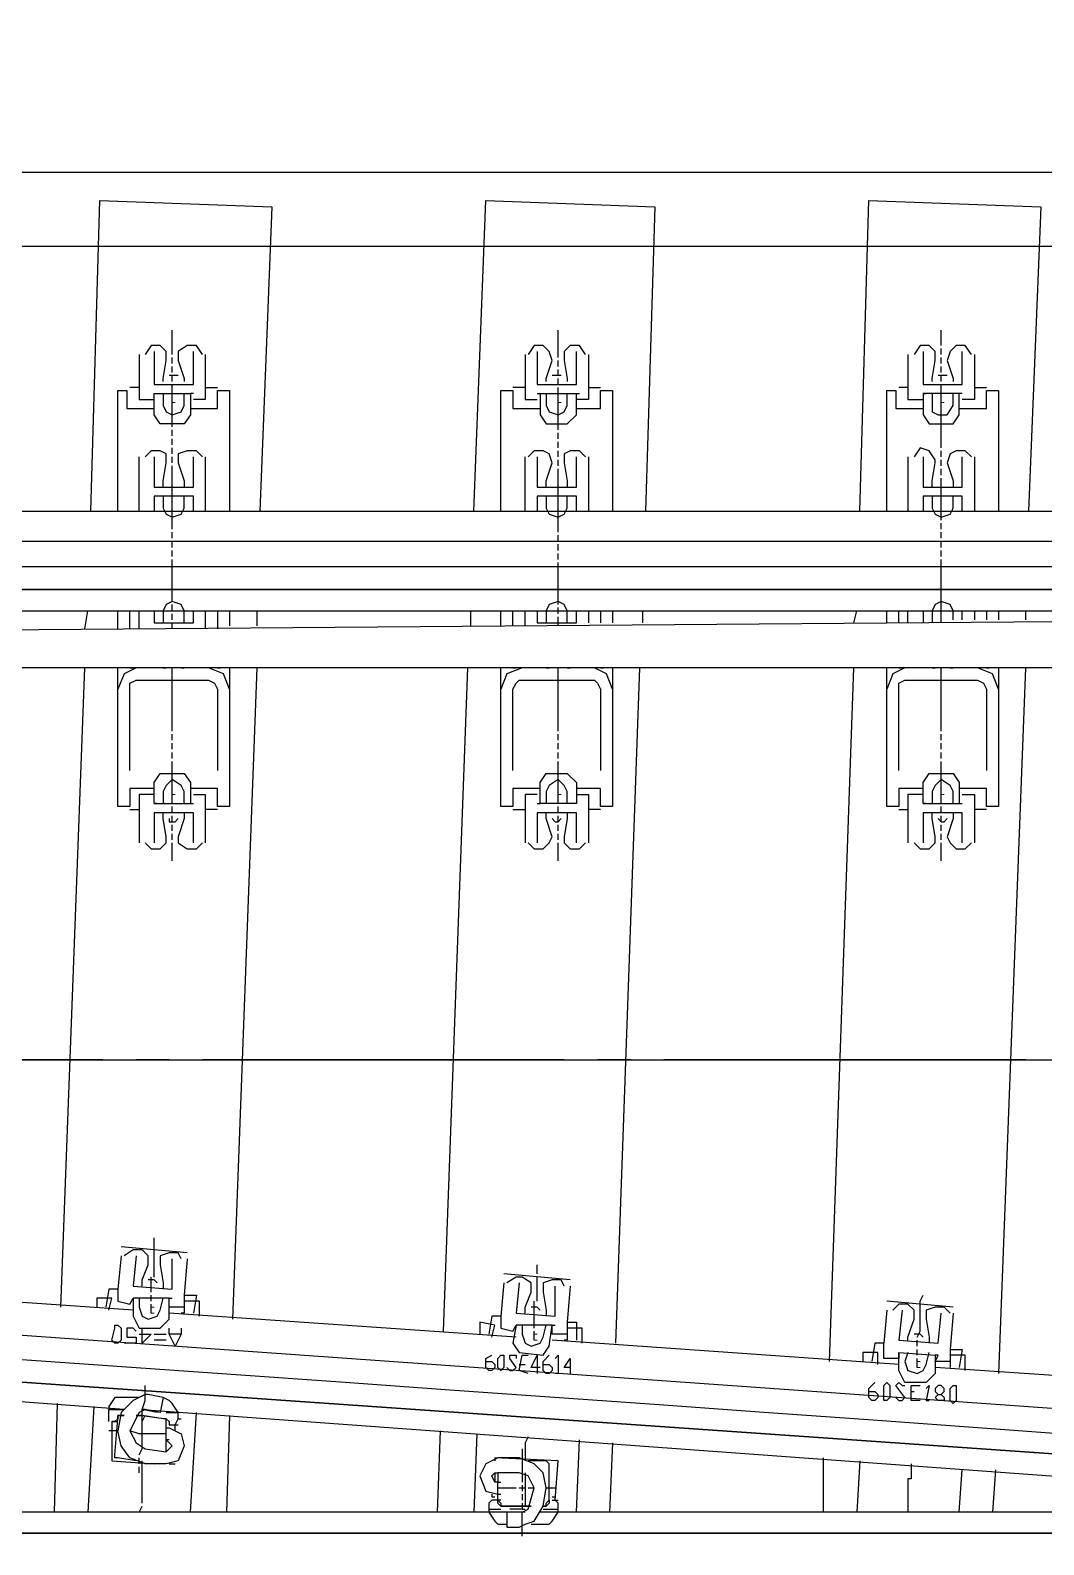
# Model space of a CAD drawing. Header units: millimetres. Extents: x -45 to 90, y -17 to 16.
# Drawn here: x 33.931 to 35.472, y -0.737 to 1.565 of the extents above; entities that cross this region are included whole.
import ezdxf

# ---------------------------------------------------------------- set-up
doc = ezdxf.new("R2010")
doc.units = ezdxf.units.MM
doc.layers.add('PDF_Geometry', color=7, linetype='Continuous')

msp = doc.modelspace()

# ---------------------------------------------------------------- linework, layer by layer
at = {"color": 5}
msp.add_line((0, 1.35), (53.4325, 1.35), dxfattribs=at)
at = {"color": 2}
for p, q in [((0, 0.75), (53.4325, 0.75)), ((0, 0), (53.4325, 0)), ((0, 0), (42.783, 0))]:
    msp.add_line(p, q, dxfattribs=at)
at = {"color": 6}
msp.add_lwpolyline([(29.1661, -1.3506), (29.1986, 0.45), (32.6939, 0.2287), (32.6939, 1.2372), (41.2932, 1.2372), (41.2932, 0), (45.2746, 0), (45.1993, -2.1005), (41.2248, -1.7678), (41.1144, -3.1159), (32.554, -2.4665), (32.6324, -1.35)], close=True, dxfattribs=at)
at = {"color": 2}
for radius in [500.8082, 500.0582]:
    msp.add_arc((-0.8299, -500.0575), radius, 85.235272, 89.904911, dxfattribs=at)
at = {"layer": 'PDF_Geometry', "lineweight": 25}
for points in [[(32.6618, -0.7197), (35.504, -0.7197), (32.6618, -0.7197), (32.6023, -0.7197), (32.6023, 1.7282)], [(34.0233, 0.8343), (34.0371, 1.3065), (34.2984, 1.2973), (34.28, 0.8343)], [(34.6055, 0.8343), (34.6239, 1.3065), (34.8806, 1.2973), (34.8668, 0.8343)], [(35.1923, 0.8343), (35.206, 1.3065), (35.4673, 1.2973), (35.449, 0.8343)], [(34.1471, 1.0727), (34.1471, 1.0864), (34.1471, 1.1002), (34.1471, 1.1094)], [(34.7339, 1.0681), (34.7339, 1.0819), (34.7339, 1.0956), (34.7339, 1.1094)], [(35.3161, 1.0864), (35.3161, 1.0956), (35.3161, 1.1002), (35.3161, 1.1094)], [(34.1334, 1.0314), (34.1334, 1.036), (34.1379, 1.0635), (34.1379, 1.0773), (34.1288, 1.0864), (34.115, 1.0864), (34.1058, 1.0727)], [(34.1929, 1.0727), (34.1838, 1.0864), (34.17, 1.0864), (34.1563, 1.0773), (34.1563, 1.0635), (34.1654, 1.036), (34.1654, 1.0314)], [(34.7155, 1.0314), (34.7155, 1.036), (34.7247, 1.0635), (34.7201, 1.0773), (34.711, 1.0864), (34.6972, 1.0864), (34.688, 1.0727)], [(34.7751, 1.0727), (34.766, 1.0864), (34.7522, 1.0864), (34.743, 1.0773), (34.743, 1.0635), (34.7476, 1.036), (34.7476, 1.0314)], [(35.3023, 1.0314), (35.3023, 1.036), (35.3069, 1.0635), (35.3069, 1.0773), (35.2977, 1.0864), (35.284, 1.0864), (35.2748, 1.0727)], [(35.3619, 1.0727), (35.3527, 1.0864), (35.339, 1.0864), (35.3298, 1.0773), (35.3252, 1.0635), (35.3344, 1.036), (35.3344, 1.0314)], [(34.0967, 1.0727), (34.0967, 1.0223), (34.0827, 1.0223)], [(34.1196, 1.0773), (34.1196, 1.0268), (34.1792, 1.0268), (34.1792, 1.0773)], [(34.1471, 1.0589), (34.1471, 1.0681)], [(34.1973, 1.0727), (34.1973, 1.0223), (34.2159, 1.0223)], [(34.6834, 1.0727), (34.6834, 1.0223), (34.6651, 1.0223)], [(34.7018, 1.0773), (34.7018, 1.0268), (34.7614, 1.0268), (34.7614, 1.0773)], [(34.7339, 1.0545), (34.7339, 1.0635)], [(34.7797, 1.0727), (34.7797, 1.0223), (34.798, 1.0223)], [(35.2656, 1.0727), (35.2656, 1.0223), (35.2519, 1.0223)], [(35.2885, 1.0773), (35.2885, 1.0268), (35.3115, 1.0268), (35.3481, 1.0268), (35.3481, 1.0773)], [(35.3161, 1.0727), (35.3161, 1.0819)], [(35.3161, 1.0589), (35.3161, 1.0681)], [(35.3665, 1.0727), (35.3665, 1.0223), (35.3848, 1.0223)], [(34.1563, 1.0406), (34.1517, 1.0406), (34.1425, 1.0406)], [(34.1471, 1.0452), (34.1471, 1.0545)], [(34.1471, 1.0314), (34.1471, 1.0406)], [(34.7385, 1.0406), (34.7339, 1.0406), (34.7293, 1.0406), (34.7247, 1.0406)], [(34.7339, 1.0406), (34.7339, 1.0498)], [(35.3252, 1.0406), (35.3206, 1.0406), (35.3115, 1.0406)], [(35.3161, 1.0452), (35.3161, 1.0545)], [(35.3161, 1.0314), (35.3161, 1.0406)], [(34.0646, 0.8343), (34.0646, 1.0177), (34.0783, 1.0177), (34.0783, 0.9902), (34.1196, 0.9902)], [(34.0967, 1.0223), (34.0967, 1.0039), (34.1196, 1.0039)], [(34.1471, 0.9627), (34.1471, 0.9718), (34.1471, 0.9764), (34.1471, 0.9856), (34.1471, 0.9902), (34.1471, 0.9993), (34.1471, 1.0039), (34.1471, 1.0131), (34.1471, 1.0177), (34.1471, 1.0268)], [(34.1746, 0.9902), (34.2159, 0.9902), (34.2159, 1.0177), (34.2342, 1.0177), (34.2342, 0.8343)], [(34.1973, 1.0223), (34.1973, 1.0039), (34.1792, 1.0039)], [(34.6468, 0.8343), (34.6468, 1.0177), (34.6651, 1.0177), (34.6651, 0.9902), (34.7064, 0.9902)], [(34.6834, 1.0223), (34.6834, 1.0039), (34.7018, 1.0039)], [(34.7339, 1.0268), (34.7339, 1.036)], [(34.7339, 0.9581), (34.7339, 0.9672), (34.7339, 0.9718), (34.7339, 0.981), (34.7339, 0.9856), (34.7339, 0.9948), (34.7339, 0.9993), (34.7339, 1.0085), (34.7339, 1.0131), (34.7339, 1.0223)], [(34.7797, 1.0223), (34.7797, 1.0039), (34.7614, 1.0039)], [(34.7614, 0.9902), (34.798, 0.9902), (34.798, 1.0177), (34.8118, 1.0177), (34.8164, 1.0177), (34.8164, 0.9077), (34.8164, 0.8343)], [(35.2335, 0.8343), (35.2335, 0.9122), (35.2335, 1.0177), (35.2473, 1.0177), (35.2473, 0.9902), (35.2885, 0.9902)], [(35.2656, 1.0223), (35.2656, 1.0039), (35.2885, 1.0039)], [(35.3161, 0.9306), (35.3161, 0.9443), (35.3161, 0.9581), (35.3161, 0.9718), (35.3161, 0.9856), (35.3161, 0.9993), (35.3161, 1.0131), (35.3161, 1.0268)], [(35.3434, 0.9902), (35.3848, 0.9902), (35.3848, 1.0177), (35.4032, 1.0177), (35.4032, 0.8343)], [(35.3665, 1.0223), (35.3665, 1.0039), (35.3481, 1.0039)], [(34.1792, 1.0131), (34.1746, 1.0131), (34.1746, 0.981), (34.1654, 0.9672), (34.1288, 0.9672), (34.1196, 0.981), (34.1196, 1.0131), (34.1746, 1.0131)], [(34.1334, 1.0131), (34.1334, 0.9948), (34.1379, 0.9856), (34.1471, 0.981), (34.1609, 0.9856), (34.1654, 0.9948), (34.1654, 1.0131)], [(34.7018, 1.0131), (34.7064, 1.0131), (34.7614, 1.0131)], [(34.7064, 1.0131), (34.7064, 0.981), (34.7155, 0.9672), (34.7476, 0.9672), (34.7614, 0.981), (34.7614, 1.0131), (34.766, 1.0131)], [(34.7155, 1.0131), (34.7155, 0.9948), (34.7201, 0.9856), (34.7339, 0.981), (34.743, 0.9856), (34.7476, 0.9948), (34.7476, 1.0131)], [(35.3481, 1.0131), (35.3434, 1.0131), (35.3115, 1.0131), (35.2885, 1.0131), (35.2885, 0.981), (35.2977, 0.9672), (35.3115, 0.9672), (35.3344, 0.9672), (35.3434, 0.981), (35.3434, 1.0131)], [(35.2885, 1.0131), (35.2931, 1.0131)], [(35.3023, 1.0131), (35.3023, 0.9948), (35.3023, 0.9856), (35.3115, 0.981), (35.3252, 0.981), (35.3344, 0.9948), (35.3344, 1.0131)], [(34.1471, 0.9489), (34.1471, 0.9581)], [(34.1471, 0.9352), (34.1471, 0.9443)], [(34.7339, 0.9443), (34.7339, 0.9535)], [(34.1334, 0.871), (34.1334, 0.8802), (34.1379, 0.9077), (34.1379, 0.9214), (34.1288, 0.926), (34.115, 0.926), (34.1058, 0.9168)], [(34.1471, 0.9214), (34.1471, 0.9306)], [(34.1929, 0.9168), (34.1838, 0.926), (34.17, 0.926), (34.1563, 0.9214), (34.1563, 0.9077), (34.1654, 0.8802), (34.1654, 0.871)], [(34.7155, 0.871), (34.7155, 0.8802), (34.7247, 0.9077), (34.7201, 0.9214), (34.711, 0.926), (34.6972, 0.926), (34.688, 0.9168)], [(34.7339, 0.9306), (34.7339, 0.9399)], [(34.7339, 0.9168), (34.7339, 0.926)], [(34.7751, 0.9168), (34.766, 0.926), (34.7522, 0.926), (34.743, 0.9214), (34.743, 0.9077), (34.7476, 0.8802), (34.7476, 0.871)], [(35.3023, 0.871), (35.3023, 0.8802), (35.3069, 0.9077), (35.3069, 0.9122), (35.2977, 0.926), (35.284, 0.9306), (35.2748, 0.9168)], [(35.3161, 0.9168), (35.3161, 0.926)], [(35.3619, 0.9168), (35.3527, 0.926), (35.339, 0.926), (35.3298, 0.9214), (35.3252, 0.9077), (35.3344, 0.8802), (35.3344, 0.871)], [(34.0967, 0.8343), (34.0967, 0.9168)], [(34.1196, 0.9168), (34.1196, 0.871), (34.1792, 0.871), (34.1792, 0.9168)], [(34.1471, 0.9077), (34.1471, 0.9168)], [(34.1471, 0.8068), (34.1471, 0.8206), (34.1471, 0.8343), (34.1471, 0.8481), (34.1471, 0.8618), (34.1471, 0.8756), (34.1471, 0.8893), (34.1471, 0.9031)], [(34.1973, 0.9168), (34.1973, 0.8343)], [(34.6834, 0.8343), (34.6834, 0.9168)], [(34.7018, 0.9168), (34.7018, 0.871), (34.7614, 0.871), (34.7614, 0.9168)], [(34.7339, 0.9031), (34.7339, 0.9122)], [(34.7339, 0.8022), (34.7339, 0.816), (34.7339, 0.8297), (34.7339, 0.8435), (34.7339, 0.8572), (34.7339, 0.871), (34.7339, 0.8847), (34.7339, 0.8985)], [(34.7797, 0.9168), (34.7797, 0.8343)], [(35.2656, 0.9168), (35.2656, 0.9122), (35.2656, 0.8343)], [(35.2885, 0.9168), (35.2885, 0.9122), (35.2885, 0.871), (35.3481, 0.871), (35.3481, 0.9168)], [(35.3161, 0.9031), (35.3161, 0.9122)], [(35.3161, 0.8893), (35.3161, 0.8985)], [(35.3665, 0.9168), (35.3665, 0.8343)], [(35.3161, 0.8206), (35.3161, 0.8297), (35.3161, 0.8343), (35.3161, 0.8435), (35.3161, 0.8481), (35.3161, 0.8572), (35.3161, 0.8618), (35.3161, 0.871), (35.3161, 0.8756), (35.3161, 0.8847)], [(34.1792, 0.8343), (34.1792, 0.8572), (34.1196, 0.8572), (34.1196, 0.8343)], [(34.1334, 0.8572), (34.1334, 0.8389), (34.1379, 0.8297), (34.1471, 0.8253), (34.1609, 0.8297), (34.1654, 0.8389), (34.1654, 0.8572)], [(34.7614, 0.8343), (34.7614, 0.8572), (34.7018, 0.8572), (34.7018, 0.8343)], [(34.7155, 0.8572), (34.7155, 0.8389), (34.7201, 0.8297), (34.7339, 0.8253), (34.743, 0.8297), (34.7476, 0.8389), (34.7476, 0.8572)], [(35.3481, 0.8343), (35.3481, 0.8572), (35.2885, 0.8572), (35.2885, 0.8343)], [(35.3023, 0.8572), (35.3023, 0.8389), (35.3069, 0.8297), (35.3161, 0.8253), (35.3298, 0.8297), (35.3344, 0.8389), (35.3344, 0.8572)], [(32.9873, 0.8343), (40.7849, 0.8343), (41.0966, 0.8343)], [(35.3161, 0.8068), (35.3161, 0.816)], [(32.5931, 0.7151), (18.6069, 0.7151), (18.6069, 0.7885), (32.5931, 0.7885), (32.6527, 0.7885), (32.7123, 0.7885), (40.7849, 0.7885), (41.9722, 0.7885)], [(34.1471, 0.7931), (34.1471, 0.8022)], [(34.1471, 0.7793), (34.1471, 0.7885)], [(34.7339, 0.7885), (34.7339, 0.7976)], [(34.7339, 0.7747), (34.7339, 0.7839)], [(35.3161, 0.7931), (35.3161, 0.8022)], [(35.3161, 0.7793), (35.3161, 0.7885)], [(34.1471, 0.7655), (34.1471, 0.7747)], [(34.1471, 0.6968), (34.1471, 0.706), (34.1471, 0.7107), (34.1471, 0.7197), (34.1471, 0.7243), (34.1471, 0.7335), (34.1471, 0.738), (34.1471, 0.7472), (34.1471, 0.7518), (34.1471, 0.761)], [(34.7339, 0.761), (34.7339, 0.7701)], [(35.3161, 0.7655), (35.3161, 0.7747)], [(35.3161, 0.6647), (35.3161, 0.6784), (35.3161, 0.6922), (35.3161, 0.706), (35.3161, 0.7197), (35.3161, 0.7335), (35.3161, 0.7472), (35.3161, 0.761)], [(34.7339, 0.6922), (34.7339, 0.7014), (34.7339, 0.706), (34.7339, 0.7151), (34.7339, 0.7197), (34.7339, 0.7289), (34.7339, 0.7335), (34.7339, 0.7426), (34.7339, 0.7472), (34.7339, 0.7564)], [(34.1654, 0.6647), (34.1654, 0.683), (34.1609, 0.6922), (34.1471, 0.6968), (34.1379, 0.6922), (34.1334, 0.683), (34.1334, 0.6647)], [(34.1471, 0.683), (34.1471, 0.6922)], [(34.7476, 0.6647), (34.7476, 0.683), (34.743, 0.6922), (34.7339, 0.6968), (34.7201, 0.6922), (34.7155, 0.683), (34.7155, 0.6647)], [(35.3344, 0.6693), (35.3344, 0.683), (35.3298, 0.6922), (35.3161, 0.6968), (35.3069, 0.6922), (35.3023, 0.683), (35.3023, 0.6647)], [(32.9873, 0.683), (40.7849, 0.683), (41.0966, 0.683)], [(34.0142, 0.6555), (34.0187, 0.683)], [(34.0646, 0.6555), (34.0646, 0.683)], [(34.0827, 0.6555), (34.0827, 0.683)], [(34.0967, 0.6555), (34.0967, 0.683)], [(34.1196, 0.683), (34.1196, 0.6647), (34.1792, 0.6647), (34.1792, 0.683)], [(34.1471, 0.6693), (34.1471, 0.6784)], [(34.1973, 0.683), (34.1973, 0.6555)], [(34.2159, 0.683), (34.2159, 0.6555)], [(34.2342, 0.683), (34.2342, 0.6601)], [(34.2755, 0.683), (34.2755, 0.6601)], [(34.6009, 0.6601), (34.6009, 0.683)], [(34.6468, 0.6601), (34.6468, 0.683)], [(34.6651, 0.6601), (34.6651, 0.683)], [(34.6834, 0.6601), (34.6834, 0.683)], [(34.7018, 0.683), (34.7018, 0.6647), (34.7614, 0.6647), (34.7614, 0.683)], [(34.7339, 0.6784), (34.7339, 0.6876)], [(34.7339, 0.6601), (34.7339, 0.6739)], [(34.7797, 0.683), (34.7797, 0.6647)], [(34.798, 0.683), (34.798, 0.6647)], [(34.8164, 0.683), (34.8164, 0.6647)], [(34.8622, 0.683), (34.8622, 0.6647)], [(35.1831, 0.6647), (35.1877, 0.683)], [(35.2335, 0.6647), (35.2335, 0.683)], [(35.2519, 0.6647), (35.2519, 0.683)], [(35.2656, 0.6647), (35.2656, 0.683)], [(35.2885, 0.683), (35.2885, 0.6647)], [(35.3481, 0.6693), (35.3481, 0.683)], [(35.3665, 0.683), (35.3665, 0.6693)], [(35.3848, 0.683), (35.3848, 0.6693)], [(35.4032, 0.683), (35.4032, 0.6693)], [(35.4444, 0.683), (35.4444, 0.6693)], [(34.1471, 0.6555), (34.1471, 0.6647)], [(33.9775, -0.3759), (34.0142, 0.5961)], [(34.2342, 0.5638), (34.225, 0.5868), (34.2021, 0.5961), (34.0921, 0.5961), (34.0738, 0.5868), (34.0646, 0.5638)], [(34.1196, 0.4126), (34.0827, 0.4126), (34.0827, 0.3851), (34.0646, 0.3851), (34.0646, 0.5961)], [(34.0827, 0.5961), (34.0875, 0.5961)], [(34.0827, 0.4401), (34.0827, 0.5638), (34.0827, 0.573), (34.0921, 0.5776), (34.2021, 0.5776), (34.2113, 0.573), (34.2159, 0.5638), (34.2159, 0.4401)], [(34.1334, 0.5961), (34.1379, 0.5961)], [(34.1471, 0.4997), (34.1471, 0.5134), (34.1471, 0.5272), (34.1471, 0.5409), (34.1471, 0.5547), (34.1471, 0.5684), (34.1471, 0.5822), (34.1471, 0.5961)], [(34.1609, 0.5961), (34.1654, 0.5961)], [(34.2342, 0.5961), (34.2342, 0.3851), (34.2159, 0.3851), (34.2159, 0.4126), (34.1746, 0.4126)], [(34.2159, 0.5961), (34.2204, 0.5961)], [(34.2755, 0.5961), (34.2388, -0.3942)], [(34.5597, -0.4126), (34.5963, 0.5961)], [(34.8164, 0.5638), (34.8072, 0.5868), (34.7889, 0.5961), (34.6789, 0.5961), (34.6557, 0.5868), (34.6468, 0.5638)], [(34.7064, 0.4126), (34.6651, 0.4126), (34.6651, 0.3851), (34.6468, 0.3851), (34.6468, 0.5961)], [(34.6651, 0.5961), (34.6697, 0.5961)], [(34.6651, 0.4401), (34.6651, 0.5638), (34.6697, 0.573), (34.6743, 0.5776), (34.7889, 0.5776), (34.7935, 0.573), (34.798, 0.5638), (34.798, 0.4401)], [(34.7155, 0.5961), (34.7201, 0.5961)], [(34.7339, 0.4997), (34.7339, 0.5134), (34.7339, 0.5272), (34.7339, 0.5409), (34.7339, 0.5547), (34.7339, 0.5684), (34.7339, 0.5822), (34.7339, 0.5961)], [(34.7476, 0.5961), (34.7522, 0.5961)], [(34.8164, 0.5961), (34.8164, 0.3851), (34.798, 0.3851), (34.798, 0.4126), (34.7614, 0.4126)], [(34.798, 0.5961), (34.8026, 0.5961)], [(34.8576, 0.5961), (34.821, -0.4309)], [(35.1464, -0.4584), (35.1831, 0.5961)], [(35.4032, 0.5638), (35.394, 0.5868), (35.3711, 0.5961), (35.261, 0.5961), (35.2427, 0.5868), (35.2335, 0.5638)], [(35.2885, 0.4126), (35.2519, 0.4126), (35.2519, 0.3851), (35.2335, 0.3851), (35.2335, 0.5961)], [(35.2519, 0.5961), (35.2565, 0.5961)], [(35.2519, 0.4401), (35.2519, 0.5638), (35.2519, 0.573), (35.261, 0.5776), (35.3711, 0.5776), (35.3802, 0.573), (35.3848, 0.5638), (35.3848, 0.4401)], [(35.3023, 0.5961), (35.3069, 0.5961)], [(35.3161, 0.4997), (35.3161, 0.5134), (35.3161, 0.5272), (35.3161, 0.5409), (35.3161, 0.5547), (35.3161, 0.5684), (35.3161, 0.5822), (35.3161, 0.5961)], [(35.3298, 0.5961), (35.3344, 0.5961)], [(35.4032, 0.5961), (35.4032, 0.3851), (35.3848, 0.3851), (35.3848, 0.4126), (35.3434, 0.4126)], [(35.3848, 0.5961), (35.3894, 0.5961)], [(35.4444, 0.5961), (35.4032, -0.4767)], [(34.1471, 0.4859), (34.1471, 0.4951)], [(34.7339, 0.4859), (34.7339, 0.4951)], [(35.3161, 0.4859), (35.3161, 0.4951)], [(34.1471, 0.4722), (34.1471, 0.4815)], [(34.1471, 0.4584), (34.1471, 0.4676)], [(34.7339, 0.4722), (34.7339, 0.4815)], [(34.7339, 0.4584), (34.7339, 0.4676)], [(35.3161, 0.4722), (35.3161, 0.4815)], [(35.3161, 0.4584), (35.3161, 0.4676)], [(34.1471, 0.3897), (34.1471, 0.3988), (34.1471, 0.4034), (34.1471, 0.4126), (34.1471, 0.4172), (34.1471, 0.4263), (34.1471, 0.4309), (34.1471, 0.4401), (34.1471, 0.4447), (34.1471, 0.4538)], [(34.7339, 0.3897), (34.7339, 0.3988), (34.7339, 0.4034), (34.7339, 0.4126), (34.7339, 0.4172), (34.7339, 0.4263), (34.7339, 0.4309), (34.7339, 0.4401), (34.7339, 0.4447), (34.7339, 0.4538)], [(35.3161, 0.3897), (35.3161, 0.3988), (35.3161, 0.4034), (35.3161, 0.4126), (35.3161, 0.4172), (35.3161, 0.4263), (35.3161, 0.4309), (35.3161, 0.4401), (35.3161, 0.4447), (35.3161, 0.4538)], [(34.1242, 0.3897), (34.1196, 0.3897), (34.1196, 0.4217), (34.1288, 0.4355), (34.1654, 0.4355), (34.1746, 0.4217), (34.1746, 0.3897)], [(34.1654, 0.3897), (34.1654, 0.408), (34.1609, 0.4172), (34.1471, 0.4263), (34.1379, 0.4172), (34.1334, 0.408), (34.1334, 0.3897)], [(34.7018, 0.3897), (34.7064, 0.3897), (34.7064, 0.4217), (34.7155, 0.4355), (34.7476, 0.4355), (34.7614, 0.4217), (34.7614, 0.3897), (34.7064, 0.3897)], [(34.7476, 0.3897), (34.7476, 0.408), (34.743, 0.4172), (34.7339, 0.4263), (34.7201, 0.4172), (34.7155, 0.408), (34.7155, 0.3897)], [(35.2931, 0.3897), (35.2885, 0.3897), (35.2885, 0.4217), (35.2977, 0.4355), (35.3344, 0.4355), (35.3434, 0.4217), (35.3434, 0.3897)], [(35.3344, 0.3897), (35.3344, 0.408), (35.3298, 0.4172), (35.3161, 0.4263), (35.3069, 0.4172), (35.3023, 0.408), (35.3023, 0.3897)], [(34.1196, 0.4034), (34.0967, 0.4034), (34.0967, 0.3805)], [(34.1792, 0.4034), (34.1973, 0.4034), (34.1973, 0.3805)], [(34.7018, 0.4034), (34.6834, 0.4034), (34.6834, 0.3805)], [(34.7614, 0.4034), (34.7797, 0.4034), (34.7797, 0.3805)], [(35.2885, 0.4034), (35.2656, 0.4034), (35.2656, 0.3805)], [(35.3481, 0.4034), (35.3665, 0.4034), (35.3665, 0.3805)], [(34.0827, 0.3805), (34.0967, 0.3805), (34.0967, 0.3301)], [(34.1058, 0.3301), (34.115, 0.3209), (34.1288, 0.3209), (34.1379, 0.3301), (34.1379, 0.3392), (34.1334, 0.3669), (34.1334, 0.3759)], [(34.1196, 0.3897), (34.1746, 0.3897), (34.1792, 0.3897)], [(34.1792, 0.3301), (34.1792, 0.3759), (34.1196, 0.3759), (34.1196, 0.3301)], [(34.1471, 0.3759), (34.1471, 0.3851)], [(34.1471, 0.3621), (34.1471, 0.3713)], [(34.1654, 0.3759), (34.1654, 0.3669), (34.1563, 0.3392), (34.1563, 0.3301), (34.17, 0.3209), (34.1838, 0.3209), (34.1929, 0.3301)], [(34.2159, 0.3805), (34.1973, 0.3805), (34.1973, 0.3301)], [(34.6651, 0.3805), (34.6834, 0.3805), (34.6834, 0.3301)], [(34.688, 0.3301), (34.6972, 0.3209), (34.711, 0.3209), (34.7201, 0.3301), (34.7247, 0.3392), (34.7155, 0.3669), (34.7155, 0.3759)], [(34.7614, 0.3301), (34.7614, 0.3759), (34.7018, 0.3759), (34.7018, 0.3301)], [(34.7339, 0.3759), (34.7339, 0.3851)], [(34.7339, 0.3621), (34.7339, 0.3713)], [(34.7476, 0.3759), (34.7476, 0.3669), (34.743, 0.3392), (34.743, 0.3301), (34.7522, 0.3209), (34.766, 0.3209), (34.7751, 0.3301)], [(34.798, 0.3805), (34.7797, 0.3805), (34.7797, 0.3301)], [(35.2519, 0.3805), (35.2656, 0.3805), (35.2656, 0.3301)], [(35.2748, 0.3301), (35.284, 0.3209), (35.2977, 0.3209), (35.3069, 0.3301), (35.3069, 0.3392), (35.3023, 0.3669), (35.3023, 0.3759)], [(35.2885, 0.3897), (35.3434, 0.3897), (35.3481, 0.3897)], [(35.3481, 0.3301), (35.3481, 0.3759), (35.2885, 0.3759), (35.2885, 0.3301)], [(35.3161, 0.3759), (35.3161, 0.3851)], [(35.3161, 0.3621), (35.3161, 0.3713)], [(35.3344, 0.3759), (35.3344, 0.3669), (35.3252, 0.3392), (35.3298, 0.3301), (35.339, 0.3209), (35.3527, 0.3209), (35.3619, 0.3301)], [(35.3848, 0.3805), (35.3665, 0.3805), (35.3665, 0.3301)], [(34.1425, 0.3669), (34.1425, 0.3621), (34.1517, 0.3621), (34.1563, 0.3669)], [(34.1471, 0.3484), (34.1471, 0.3576)], [(34.7247, 0.3669), (34.7293, 0.3621), (34.7339, 0.3621), (34.7385, 0.3669)], [(34.7339, 0.3484), (34.7339, 0.3576)], [(35.3115, 0.3669), (35.3161, 0.3621), (35.3206, 0.3621), (35.3252, 0.3669)], [(35.3161, 0.3484), (35.3161, 0.3576)], [(34.1471, 0.3346), (34.1471, 0.3438)], [(34.1471, 0.3026), (34.1471, 0.3163), (34.1471, 0.3301)], [(34.7339, 0.3346), (34.7339, 0.3438)], [(34.7339, 0.3026), (34.7339, 0.3163), (34.7339, 0.3301)], [(35.3161, 0.3346), (35.3161, 0.3438)], [(35.3161, 0.3026), (35.3161, 0.3163), (35.3161, 0.3301)], [(34.0417, 0), (33.4916, 0)], [(34.1425, 0), (34.0921, 0)], [(34.743, 0), (34.1929, 0)], [(34.8439, 0), (34.7935, 0)], [(35.4444, 0), (34.8943, 0)], [(34.1196, -0.3301), (34.1196, -0.3255), (34.1196, -0.3163), (34.1196, -0.3117), (34.1196, -0.3026), (34.1196, -0.298), (34.1196, -0.2888), (34.1196, -0.2842), (34.1196, -0.2705)], [(34.0692, -0.298), (34.0646, -0.3484), (34.0508, -0.3484), (34.0463, -0.3759)], [(34.17, -0.2934), (34.0692, -0.2842)], [(34.1013, -0.3438), (34.1013, -0.3346), (34.1104, -0.3117), (34.1104, -0.298), (34.1013, -0.2888), (34.0875, -0.2888), (34.0738, -0.298)], [(34.0921, -0.298), (34.0875, -0.3438), (34.1471, -0.3484), (34.1471, -0.3026)], [(34.1609, -0.3026), (34.1563, -0.2934), (34.1425, -0.2934), (34.1288, -0.298), (34.1288, -0.3117), (34.1334, -0.3392), (34.1334, -0.3484)], [(34.17, -0.3026), (34.1654, -0.3576), (34.1838, -0.3576), (34.1792, -0.3851)], [(34.7018, -0.3255), (34.7018, -0.3117)], [(32.6206, -0.3255), (32.6756, -0.3301), (35.5132, -0.5318), (35.5726, -0.5318), (35.5819, -0.518), (35.5726, -0.5272)], [(34.0875, -0.3805), (33.5603, -0.3438)], [(34.1242, -0.3392), (34.1196, -0.3346), (34.115, -0.3346), (34.1104, -0.3346)], [(34.115, -0.353), (34.115, -0.3438), (34.115, -0.3392), (34.115, -0.3301)], [(34.6514, -0.3392), (34.6468, -0.3897), (34.633, -0.3897), (34.6284, -0.4172)], [(34.7522, -0.3346), (34.6514, -0.3255)], [(34.6834, -0.3851), (34.6834, -0.3759), (34.6926, -0.353), (34.6926, -0.3392), (34.6789, -0.3301), (34.6697, -0.3301), (34.6557, -0.3392)], [(34.6743, -0.3392), (34.6697, -0.3851), (34.7293, -0.3897), (34.7293, -0.3438)], [(34.7018, -0.3667), (34.7018, -0.3576), (34.7018, -0.353), (34.7018, -0.3438), (34.7018, -0.3392), (34.7018, -0.3301)], [(34.743, -0.3438), (34.7385, -0.3346), (34.7247, -0.3346), (34.711, -0.3392), (34.711, -0.353), (34.7155, -0.3805), (34.7155, -0.3897)], [(34.7522, -0.3438), (34.7476, -0.3988), (34.7614, -0.3988), (34.7614, -0.4263)], [(34.0508, -0.3805), (34.0554, -0.3621), (34.0325, -0.3621), (34.0325, -0.3759)], [(34.0646, -0.3484), (34.0646, -0.3667), (34.0827, -0.3713), (34.0875, -0.3621), (34.0875, -0.3897), (34.0967, -0.408), (34.1288, -0.408), (34.1425, -0.3942), (34.1425, -0.3621), (34.0875, -0.3621)], [(34.0967, -0.3621), (34.0967, -0.3759), (34.1013, -0.3897), (34.1104, -0.3942), (34.1242, -0.3897), (34.1288, -0.3805), (34.1334, -0.3621)], [(34.115, -0.3667), (34.115, -0.3576)], [(34.1654, -0.3576), (34.1654, -0.3759), (34.1425, -0.3759), (34.1425, -0.3621), (34.1471, -0.3621)], [(34.1884, -0.3897), (34.1884, -0.3667), (34.1654, -0.3667), (34.1654, -0.3851), (34.1609, -0.3851)], [(34.6972, -0.408), (34.6972, -0.3988), (34.6972, -0.3942), (34.6972, -0.3851), (34.6972, -0.3805), (34.6972, -0.3713), (34.6972, -0.3667)], [(35.3344, -0.3759), (35.2335, -0.3667)], [(35.2794, -0.4217), (35.284, -0.4126), (35.284, -0.408), (35.284, -0.3988), (35.284, -0.3942), (35.284, -0.3851), (35.284, -0.3805), (35.284, -0.3713), (35.284, -0.3667), (35.2885, -0.3576)], [(34.115, -0.3851), (34.115, -0.3713)], [(34.6697, -0.4217), (34.1425, -0.3851)], [(34.6468, -0.3897), (34.6468, -0.408), (34.6651, -0.4126), (34.6697, -0.4034), (34.6651, -0.4309), (34.6743, -0.4447), (34.711, -0.4492), (34.7201, -0.4353), (34.7247, -0.4034), (34.6697, -0.4034)], [(34.7064, -0.3805), (34.7018, -0.3759), (34.6972, -0.3759), (34.6926, -0.3759)], [(35.2335, -0.3805), (35.2288, -0.4309), (35.2152, -0.4309), (35.2106, -0.4584)], [(35.2656, -0.4263), (35.2656, -0.4217), (35.2748, -0.3942), (35.2748, -0.3805), (35.2656, -0.3713), (35.2519, -0.3713), (35.2427, -0.3805)], [(35.2565, -0.3805), (35.2519, -0.4263), (35.3115, -0.4309), (35.3161, -0.3851)], [(35.3298, -0.3851), (35.3206, -0.3759), (35.3069, -0.3759), (35.2931, -0.3805), (35.2931, -0.3942), (35.2977, -0.4217), (35.2977, -0.4309)], [(35.3344, -0.3851), (35.3298, -0.4401), (35.3481, -0.4401), (35.3434, -0.4676)], [(35.5086, -0.6005), (32.671, -0.4034), (35.5086, -0.6005), (35.5682, -0.6051), (35.5773, -0.5959)], [(34.0921, -0.4126), (34.0875, -0.408), (34.0783, -0.408), (34.0783, -0.4172), (34.0783, -0.4217), (34.0921, -0.4217), (34.0921, -0.4309), (34.0738, -0.4309)], [(34.0967, -0.4172), (34.115, -0.4172), (34.1013, -0.4309), (34.1013, -0.408)], [(34.1609, -0.408), (34.1609, -0.4172), (34.1517, -0.4353), (34.1425, -0.4172), (34.1425, -0.408)], [(34.633, -0.4217), (34.6376, -0.4034), (34.6147, -0.3988), (34.6147, -0.4172)], [(34.6789, -0.4034), (34.6789, -0.4172), (34.6834, -0.4309), (34.6926, -0.4353), (34.7064, -0.4309), (34.711, -0.4217), (34.7155, -0.4034)], [(34.6972, -0.4263), (34.6972, -0.4126)], [(34.7476, -0.3988), (34.7476, -0.4172), (34.7247, -0.4172), (34.7247, -0.4034), (34.7293, -0.4034)], [(34.7704, -0.4309), (34.7704, -0.408), (34.7476, -0.408), (34.7476, -0.4263), (34.743, -0.4263)], [(34.1196, -0.4172), (34.1379, -0.4172)], [(34.1379, -0.4263), (34.1196, -0.4263)], [(34.1609, -0.4172), (34.1425, -0.4172)], [(35.2519, -0.463), (34.7247, -0.4263)], [(35.3298, -0.4401), (35.3298, -0.4584), (35.3069, -0.4584), (35.3115, -0.4492), (35.3069, -0.4492), (35.3069, -0.4767), (35.2931, -0.4905), (35.261, -0.4905), (35.2519, -0.4722), (35.2519, -0.4447), (35.2519, -0.4538), (35.2288, -0.4538), (35.2288, -0.4309)], [(35.2885, -0.4217), (35.284, -0.4172), (35.2794, -0.4172), (35.2748, -0.4172)], [(35.2794, -0.4353), (35.2794, -0.4263)], [(34.6239, -0.4584), (34.633, -0.4584), (34.6376, -0.463), (34.6376, -0.4676), (34.633, -0.4722), (34.6284, -0.4722), (34.6239, -0.4676), (34.6239, -0.4538), (34.633, -0.4492)], [(34.6557, -0.4676), (34.6605, -0.4722), (34.6651, -0.4722), (34.6697, -0.4676), (34.6605, -0.4538), (34.6605, -0.4492), (34.6697, -0.4492), (34.6697, -0.4538)], [(34.688, -0.4767), (34.6743, -0.4722), (34.6789, -0.4492), (34.688, -0.4492)], [(34.7064, -0.4676), (34.6926, -0.4676), (34.7018, -0.4492), (34.7018, -0.4767)], [(34.711, -0.463), (34.7201, -0.463), (34.7247, -0.4676), (34.7247, -0.4722), (34.7201, -0.4767), (34.7155, -0.4767), (34.711, -0.4722), (34.711, -0.4584), (34.7201, -0.4492)], [(34.7293, -0.4538), (34.7339, -0.4492), (34.7339, -0.4767), (34.7293, -0.4767)], [(34.7522, -0.4676), (34.743, -0.4676), (34.7522, -0.4538), (34.7522, -0.4767)], [(35.2198, -0.463), (35.2198, -0.4447), (35.1969, -0.4447), (35.1969, -0.4584)], [(35.2519, -0.4447), (35.3069, -0.4492)], [(35.2656, -0.4447), (35.261, -0.4584), (35.2656, -0.4722), (35.2794, -0.4767), (35.2885, -0.4722), (35.2931, -0.463), (35.2977, -0.4447)], [(35.2794, -0.4492), (35.2794, -0.4401)], [(35.2794, -0.4676), (35.2794, -0.4538)], [(35.3527, -0.4722), (35.3527, -0.4492), (35.3298, -0.4492), (35.3298, -0.4676)], [(34.0508, -0.5499), (34.0508, -0.5409), (34.0508, -0.5363), (34.0508, -0.5318), (34.0738, -0.5318), (33.5191, -0.4905), (33.5237, -0.4813)], [(34.6743, -0.463), (34.6834, -0.463)], [(35.5773, -0.4951), (35.5819, -0.4859), (35.5773, -0.4905), (35.5773, -0.4859), (35.3069, -0.4676)], [(34.1013, -0.5593), (34.1013, -0.5455), (34.1013, -0.5318), (34.1058, -0.518), (34.1058, -0.5043), (34.1058, -0.4951)], [(34.1334, -0.5134), (34.1288, -0.5363), (34.1058, -0.5318), (34.1013, -0.5318), (35.5453, -0.6372), (35.5636, -0.6372), (35.5682, -0.6051), (35.5726, -0.5318), (35.5726, -0.4997)], [(35.206, -0.5043), (35.2152, -0.5043), (35.2198, -0.5088), (35.2198, -0.5134), (35.2152, -0.518), (35.2106, -0.518), (35.206, -0.5134), (35.206, -0.4997), (35.2152, -0.4905)], [(35.2473, -0.5134), (35.2519, -0.518), (35.2565, -0.518), (35.261, -0.5134), (35.2473, -0.4951), (35.2519, -0.4905), (35.2565, -0.4951), (35.261, -0.4951)], [(35.284, -0.518), (35.2702, -0.518), (35.2702, -0.4951), (35.284, -0.4951)], [(35.2702, -0.5043), (35.2748, -0.5043)], [(35.2931, -0.4997), (35.2977, -0.4951), (35.2931, -0.518), (35.2977, -0.518)], [(35.3161, -0.5088), (35.3206, -0.5134), (35.3206, -0.518), (35.3161, -0.518), (35.3115, -0.518), (35.3069, -0.5134), (35.3115, -0.5088), (35.3161, -0.5088), (35.3206, -0.5043), (35.3206, -0.4997), (35.3161, -0.4951), (35.3115, -0.4951), (35.3069, -0.4997), (35.3069, -0.5043), (35.3115, -0.5088)], [(33.9681, -0.6876), (33.9729, -0.5226)], [(34.0279, -0.5272), (34.0187, -0.6876)], [(34.0967, -0.5134), (34.0692, -0.5134), (34.06, -0.5134), (34.0508, -0.5272), (34.0508, -0.5318)], [(34.1379, -0.5363), (34.1563, -0.5363), (34.1471, -0.5226), (34.1425, -0.518), (34.1334, -0.5134), (34.1104, -0.5088), (34.1058, -0.5088), (34.0875, -0.518), (34.0692, -0.5363), (34.0646, -0.5638)], [(34.0921, -0.6097), (34.0646, -0.6051), (34.06, -0.6051), (34.06, -0.6005), (34.0646, -0.5455), (34.06, -0.5499), (34.0554, -0.5499), (34.0554, -0.6097), (34.1196, -0.6143)], [(34.0554, -0.5499), (34.06, -0.5499), (34.0646, -0.5499)], [(34.1058, -0.5318), (34.0967, -0.5363), (34.0827, -0.5638), (34.0921, -0.5822), (34.1058, -0.5914), (34.1379, -0.5959), (34.1379, -0.5776), (34.1425, -0.5822), (34.1471, -0.5868), (34.1425, -0.5914), (34.1379, -0.5959)], [(34.1379, -0.5593), (34.1379, -0.5547), (34.1379, -0.5499), (34.1379, -0.5455), (34.1334, -0.5455), (34.1013, -0.5409), (34.0921, -0.5409), (34.1013, -0.5409), (34.1379, -0.5455), (34.1425, -0.5499), (34.1425, -0.5547), (34.1517, -0.5547), (34.1563, -0.5455), (34.1563, -0.5409), (34.1563, -0.5363)], [(34.1242, -0.5363), (34.1013, -0.5318)], [(34.1013, -0.5499), (34.1058, -0.5409)], [(34.1563, -0.5455), (34.1609, -0.5455)], [(34.1746, -0.6876), (34.1838, -0.5363)], [(34.2342, -0.5409), (34.2296, -0.6876)], [(34.1425, -0.5776), (34.1379, -0.5776), (34.1379, -0.5593), (34.1425, -0.5593), (34.1609, -0.5684), (34.1654, -0.5868), (34.1563, -0.6097), (34.1379, -0.6143), (34.1058, -0.6143), (34.0827, -0.6051), (34.0692, -0.5868), (34.0646, -0.5638), (34.0508, -0.5638)], [(34.1379, -0.5684), (34.1242, -0.5684), (34.1104, -0.5684), (34.0967, -0.5684), (34.0827, -0.5638)], [(34.1013, -0.573), (34.1013, -0.5638), (34.1013, -0.5547)], [(34.1013, -0.5868), (34.1013, -0.5776), (34.1013, -0.5684)], [(34.1425, -0.5547), (34.1471, -0.5547)], [(34.1517, -0.5638), (34.1517, -0.5547), (34.1563, -0.5547)], [(34.5505, -0.6876), (34.5551, -0.5638)], [(34.6101, -0.5684), (34.6055, -0.6876)], [(34.688, -0.573), (34.6834, -0.5822), (34.6834, -0.5868), (34.6834, -0.5959), (34.6834, -0.6005), (34.6834, -0.6097)], [(34.0967, -0.6005), (34.1013, -0.5914), (34.1013, -0.5822)], [(34.6789, -0.5914), (34.6789, -0.6005), (34.6789, -0.6051), (34.6789, -0.6143), (34.6789, -0.6189), (34.6789, -0.628), (34.6789, -0.6326), (34.6789, -0.6418)], [(34.7614, -0.6876), (34.766, -0.5776)], [(34.8164, -0.5822), (34.8118, -0.6876)], [(34.0967, -0.6143), (34.0967, -0.6051)], [(34.0967, -0.628), (34.0967, -0.6189)], [(34.1013, -0.6739), (34.1013, -0.6645), (34.1013, -0.6601), (34.1013, -0.6509), (34.1013, -0.6464), (34.1013, -0.6372), (34.1013, -0.6326), (34.1013, -0.6234), (34.1013, -0.6189), (34.1013, -0.6097)], [(34.1425, -0.6143), (34.1471, -0.6143), (34.1517, -0.6143)], [(34.6789, -0.7243), (34.6789, -0.7151), (34.6789, -0.7014), (34.6789, -0.6876), (34.6557, -0.6876), (34.6557, -0.7105), (34.6743, -0.7105), (34.6834, -0.706), (34.6972, -0.7014), (34.711, -0.6784), (34.7155, -0.6509), (34.711, -0.628), (34.6972, -0.6143), (34.6743, -0.6051), (34.6422, -0.6051), (34.6239, -0.6143), (34.6147, -0.6326), (34.6239, -0.6555), (34.6422, -0.6601), (34.6422, -0.6418), (34.6376, -0.6418), (34.633, -0.6326), (34.6376, -0.628), (34.6422, -0.628)], [(34.711, -0.683), (34.7339, -0.683), (34.7339, -0.6784), (34.7339, -0.6739), (34.7293, -0.6693), (34.7339, -0.6097), (34.6376, -0.6051), (34.6376, -0.6097)], [(34.7201, -0.6693), (34.7201, -0.6739), (34.7155, -0.6784), (34.7155, -0.6739), (34.7201, -0.6693), (34.7201, -0.6143), (34.7155, -0.6097), (34.688, -0.6097)], [(35.1373, -0.6876), (35.1373, -0.6051)], [(35.1923, -0.6097), (35.1877, -0.6876)], [(35.2702, -0.6143), (35.2702, -0.6234), (35.2702, -0.6372), (35.2656, -0.6372), (35.2656, -0.6509), (35.2656, -0.6645), (35.2656, -0.6784), (35.2656, -0.6876)], [(34.6376, -0.628), (34.6376, -0.6418)], [(34.688, -0.6509), (34.6972, -0.6509), (34.688, -0.6326), (34.6743, -0.628), (34.6422, -0.628), (34.6422, -0.6418), (34.6468, -0.6418)], [(34.6834, -0.628), (34.6834, -0.6372), (34.6834, -0.6418), (34.6834, -0.6509), (34.6834, -0.6555), (34.6834, -0.6645), (34.6834, -0.6693), (34.6834, -0.6784)], [(35.3434, -0.6876), (35.3481, -0.6234)], [(35.3986, -0.6234), (35.394, -0.6876)], [(34.633, -0.6601), (34.633, -0.6645), (34.6376, -0.6645)], [(34.6422, -0.6509), (34.6557, -0.6509), (34.6697, -0.6509)], [(34.6468, -0.6693), (34.6422, -0.6693), (34.6422, -0.6601), (34.6468, -0.6601)], [(34.6743, -0.6509), (34.6834, -0.6509)], [(34.6789, -0.6464), (34.6789, -0.6555)], [(34.6789, -0.6876), (34.688, -0.683), (34.6972, -0.6509)], [(34.6789, -0.6601), (34.6789, -0.6693)], [(34.7155, -0.6509), (34.7293, -0.6509)], [(34.7247, -0.6645), (34.7293, -0.6645)], [(34.6834, -0.6876), (33.542, -0.6876)], [(34.0967, -0.6876), (34.1013, -0.6784)], [(34.6422, -0.6693), (34.6468, -0.6739), (34.6468, -0.6784), (34.6422, -0.6739), (34.6422, -0.6693), (34.6376, -0.6693), (34.633, -0.6693), (34.6284, -0.6739), (34.6284, -0.6784), (34.6284, -0.683), (34.6468, -0.683)], [(34.6284, -0.683), (34.6284, -0.6876), (34.6376, -0.7014), (34.6422, -0.706), (34.6557, -0.706)], [(34.6789, -0.6739), (34.6789, -0.683), (34.6605, -0.683)], [(34.6789, -0.683), (34.6834, -0.683)], [(34.6926, -0.706), (34.7201, -0.706), (34.7247, -0.7014), (34.7339, -0.6876), (34.7339, -0.683)], [(35.5726, -0.7105), (35.5636, -0.7197), (35.5636, -0.6876), (35.5453, -0.6876), (34.7064, -0.6876)], [(34.7247, -0.6693), (34.7293, -0.6693), (34.7339, -0.6693)]]:
    msp.add_lwpolyline(points, dxfattribs=at)
at = {"layer": 'PDF_Geometry', "lineweight": 9}
for points in [[(34.1471, 0.9993), (34.1517, 0.9993)], [(34.7339, 0.9993), (34.7385, 0.9993)], [(35.3161, 0.9993), (35.3206, 0.9993)], [(34.1471, 0.7151), (34.1517, 0.7151)], [(34.7339, 0.7151), (34.7385, 0.7151)], [(35.3161, 0.7151), (35.3206, 0.7151)], [(34.1471, 0.4034), (34.1517, 0.4034)], [(34.7339, 0.4034), (34.7385, 0.4034)], [(35.3161, 0.4034), (35.3206, 0.4034)], [(34.115, -0.3759), (34.1196, -0.3759)], [(34.115, -0.3851), (34.1196, -0.3851)], [(34.6972, -0.4172), (34.7018, -0.4172)], [(34.6972, -0.4263), (34.7018, -0.4263)], [(35.2794, -0.4584), (35.284, -0.4584)], [(35.2794, -0.4676), (35.284, -0.4676)], [(34.1013, -0.5318), (34.1058, -0.5318)], [(34.6789, -0.6876), (34.6834, -0.6876)]]:
    msp.add_lwpolyline(points, dxfattribs=at)
at = {"layer": 'PDF_Geometry', "lineweight": 25}
for points in [[(40.7849, 0.7151), (32.7123, 0.7151)], [(40.6932, 0.5961), (33.2945, 0.5961), (33.2945, 0.6372), (33.4916, 0.6509), (36.3933, 0.6739), (37.5944, 0.6739), (40.4915, 0.6509), (40.6932, 0.6372)], [(34.0646, -0.4034), (34.0692, -0.408), (34.0692, -0.4263), (34.0646, -0.4309), (34.06, -0.4309), (34.0554, -0.4263), (34.06, -0.408), (34.06, -0.4034)], [(34.6468, -0.4722), (34.6422, -0.4676), (34.6422, -0.4538), (34.6468, -0.4492), (34.6514, -0.4492), (34.6514, -0.4538), (34.6514, -0.4676)], [(35.2288, -0.518), (35.2288, -0.5134), (35.2288, -0.4951), (35.2335, -0.4905), (35.2381, -0.4951), (35.2381, -0.5134), (35.2335, -0.518)], [(35.3344, -0.5226), (35.3298, -0.518), (35.3298, -0.4997), (35.3344, -0.4951), (35.339, -0.4951), (35.339, -0.4997), (35.339, -0.518)], [(34.0646, -0.5455), (34.0646, -0.5409), (34.0692, -0.5409), (34.0646, -0.5409)], [(34.0738, -0.5409), (34.0692, -0.5409)], [(34.6468, -0.6784), (34.6789, -0.6784)], [(34.6926, -0.6784), (34.6789, -0.6784)], [(34.711, -0.6784), (34.7155, -0.6784)]]:
    msp.add_lwpolyline(points, close=True, dxfattribs=at)

doc.saveas('drawing.dxf')
